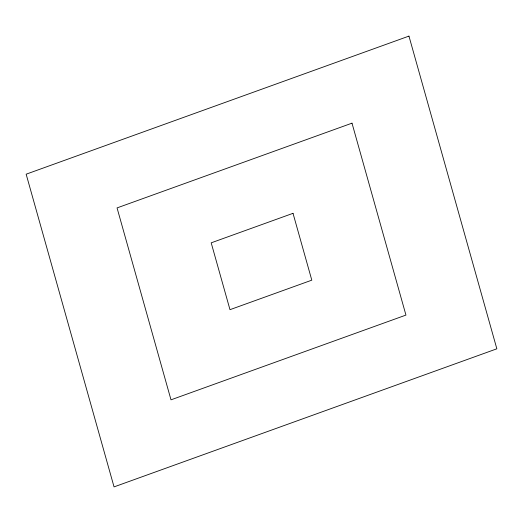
<?xml version="1.0" encoding="UTF-8"?>
<svg xmlns="http://www.w3.org/2000/svg" width="523" height="523" viewBox="0 0 523 523"><rect width="100%" height="100%" fill="white"/><g stroke="black" fill="none" stroke-linecap="round" stroke-linejoin="round"><path stroke-width="0.78" d="M408.953 36.107L26.15 174.192L114.047 486.893L496.85 348.808L408.953 36.107M351.999 123.167L117.054 207.912L171.001 399.834L405.946 315.088L351.999 123.167M293.017 213.325L211.194 242.835L229.983 309.675L311.806 280.165L293.017 213.325"/></g></svg>
